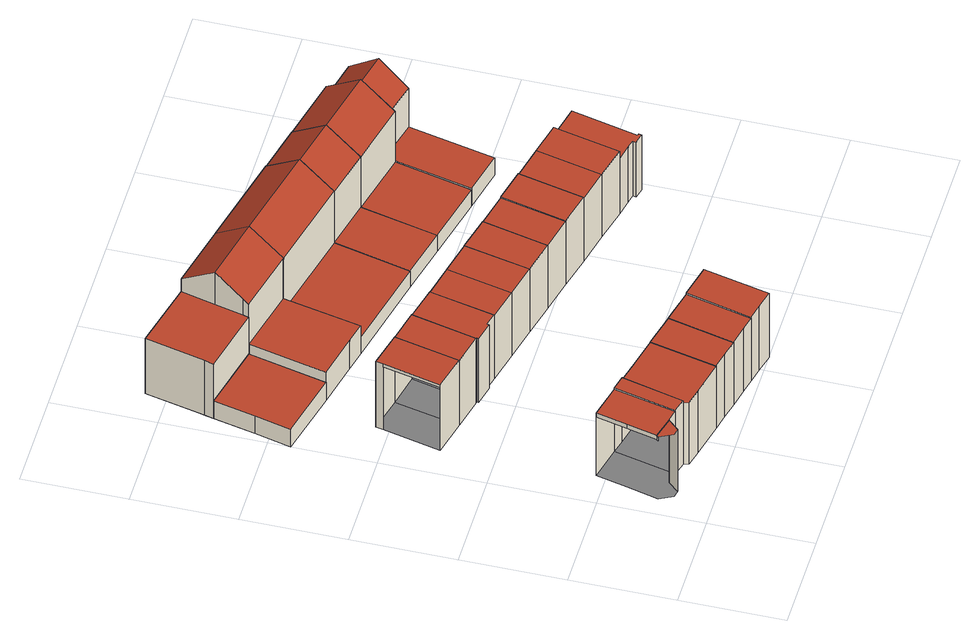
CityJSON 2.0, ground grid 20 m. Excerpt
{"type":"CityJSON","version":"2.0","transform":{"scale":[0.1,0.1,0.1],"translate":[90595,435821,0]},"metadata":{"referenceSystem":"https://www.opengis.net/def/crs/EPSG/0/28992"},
"CityObjects":{
"building1":{"type":"Building","attributes":{"TerrainHeight":1.36,"bron_tex":"UltraCAM-X 10cm juni 2008","voll_tex":"complete","bron_geo":"Lidar 15-30 punten - nov. 2008","status":"1"},"geometry":[{"type":"MultiSurface","lod":"2","boundaries":[[[0,1,2,3,4,5]],[[6,7,8,9,10]],[[11,12,13,14,15,16,17,18]],[[2,1,19,20]],[[1,0,21,19]],[[0,5,12,11]],[[4,3,14,13]],[[3,2,6,10]],[[7,6,22,23]],[[10,9,15,14]]],"semantics":{"surfaces":[{"type":"RoofSurface"},{"type":"GroundSurface"},{"type":"WallSurface"}],"values":[0,0,1,2,2,2,2,2,2,2]}}]},
"building2":{"type":"Building","attributes":{"TerrainHeight":1.08,"bron_tex":"UltraCAM-X 10cm juni 2008","voll_tex":"complete","bron_geo":"Lidar 15-30 punten - nov. 2008","status":"1"},"geometry":[{"type":"MultiSurface","lod":"2","boundaries":[[[24,25,26,27,28,29,30]],[[31,32,33,34]],[[35,36,37,38,39,13,12,40]],[[30,29,40,41]],[[29,28,35,40]],[[27,26,37,36]],[[26,25,38,37]],[[25,24,39,38]],[[32,31,5,4]],[[31,34,41,12]],[[34,33,24,30]],[[33,32,13,39]]],"semantics":{"surfaces":[{"type":"RoofSurface"},{"type":"GroundSurface"},{"type":"WallSurface"}],"values":[0,0,1,2,2,2,2,2,2,2,2,2]}}]},
"building3":{"type":"Building","attributes":{"TerrainHeight":0.56,"bron_tex":"UltraCAM-X 10cm juni 2008","voll_tex":"complete","bron_geo":"Lidar 15-30 punten - nov. 2008","status":"1"},"geometry":[{"type":"MultiSurface","lod":"2","boundaries":[[[42,43,44,45,46]],[[47,48,49,50,51]],[[42,46,52,53]],[[46,45,48,47]],[[45,44,49,48]],[[44,43,54,55]],[[43,42,51,50]]],"semantics":{"surfaces":[{"type":"RoofSurface"},{"type":"GroundSurface"},{"type":"WallSurface"}],"values":[0,1,2,2,2,2,2]}}]},
"building4":{"type":"Building","attributes":{"TerrainHeight":1.03,"bron_tex":"UltraCAM-X 10cm juni 2008","voll_tex":"complete","bron_geo":"Lidar 15-30 punten - nov. 2008","status":"1"},"geometry":[{"type":"MultiSurface","lod":"2","boundaries":[[[56,57,58,59,60]],[[35,61,62,63,36]],[[57,56,28,27]],[[56,60,61,35]],[[59,58,63,62]],[[58,57,36,63]]],"semantics":{"surfaces":[{"type":"RoofSurface"},{"type":"GroundSurface"},{"type":"WallSurface"}],"values":[0,1,2,2,2,2]}}]},
"building5":{"type":"Building","attributes":{"TerrainHeight":0.66,"bron_tex":"UltraCAM-X 10cm juni 2008","voll_tex":"complete","bron_geo":"Lidar 15-30 punten - nov. 2008","status":"1"},"geometry":[{"type":"MultiSurface","lod":"2","boundaries":[[[55,54,64,65]],[[49,66,67,50]],[[55,65,66,49]],[[65,64,68,69]],[[64,54,50,67]]],"semantics":{"surfaces":[{"type":"RoofSurface"},{"type":"GroundSurface"},{"type":"WallSurface"}],"values":[0,1,2,2,2]}}]},
"building6":{"type":"Building","attributes":{"TerrainHeight":0.16,"bron_tex":"UltraCAM-X 10cm juni 2008","voll_tex":"complete","bron_geo":"Lidar 15-30 punten - nov. 2008","status":"1"},"geometry":[{"type":"MultiSurface","lod":"2","boundaries":[[[70,71,72,73,74,75]],[[76,77,78,79,80]],[[81,82,83,84,85,86,87,88]],[[76,80,86,85]],[[80,79,89,86]],[[79,78,90,89]],[[78,77,84,90]],[[77,76,85,84]],[[70,75,91,89]],[[75,74,81,91]],[[74,73,82,81]],[[72,71,90,83]],[[71,70,89,90]]],"semantics":{"surfaces":[{"type":"RoofSurface"},{"type":"GroundSurface"},{"type":"WallSurface"}],"values":[0,0,1,2,2,2,2,2,2,2,2,2,2]}}]},
"building7":{"type":"Building","attributes":{"TerrainHeight":0.89,"bron_tex":"UltraCAM-X 10cm juni 2008","voll_tex":"complete","bron_geo":"Lidar 15-30 punten - nov. 2008","status":"1"},"geometry":[{"type":"MultiSurface","lod":"2","boundaries":[[[92,93,94,95,96]],[[61,97,98,99,62]],[[93,92,60,59]],[[92,96,97,61]],[[95,94,99,98]],[[94,93,62,99]]],"semantics":{"surfaces":[{"type":"RoofSurface"},{"type":"GroundSurface"},{"type":"WallSurface"}],"values":[0,1,2,2,2,2]}}]},
"building8":{"type":"Building","attributes":{"TerrainHeight":0.61,"bron_tex":"UltraCAM-X 10cm juni 2008","voll_tex":"complete","bron_geo":"Lidar 15-30 punten - nov. 2008","status":"1"},"geometry":[{"type":"MultiSurface","lod":"2","boundaries":[[[68,100,101,102,103,104,105,69]],[[66,106,107,108,109,110,111,67]],[[69,105,106,66]],[[105,104,112,113]],[[104,103,108,107]],[[103,102,109,108]],[[102,101,110,109]],[[101,100,111,110]],[[100,68,67,111]]],"semantics":{"surfaces":[{"type":"RoofSurface"},{"type":"GroundSurface"},{"type":"WallSurface"}],"values":[0,1,2,2,2,2,2,2,2]}}]},
"building9":{"type":"Building","attributes":{"TerrainHeight":0.65,"bron_tex":"UltraCAM-X 10cm juni 2008","voll_tex":"complete","bron_geo":"Lidar 15-30 punten - nov. 2008","status":"1"},"geometry":[{"type":"MultiSurface","lod":"2","boundaries":[[[114,115,116,117,118]],[[97,119,120,121,98]],[[115,114,96,95]],[[114,118,119,97]],[[117,116,121,120]],[[116,115,98,121]]],"semantics":{"surfaces":[{"type":"RoofSurface"},{"type":"GroundSurface"},{"type":"WallSurface"}],"values":[0,1,2,2,2,2]}}]},
"building10":{"type":"Building","attributes":{"TerrainHeight":0.77,"bron_tex":"UltraCAM-X 10cm juni 2008","voll_tex":"complete","bron_geo":"Lidar 15-30 punten - nov. 2008","status":"1"},"geometry":[{"type":"MultiSurface","lod":"2","boundaries":[[[113,112,122,123]],[[106,124,125,107]],[[113,123,124,106]],[[122,112,107,125]]],"semantics":{"surfaces":[{"type":"RoofSurface"},{"type":"GroundSurface"},{"type":"WallSurface"}],"values":[0,1,2,2]}}]},
"building11":{"type":"Building","attributes":{"TerrainHeight":0.19,"bron_tex":"UltraCAM-X 10cm juni 2008","voll_tex":"complete","bron_geo":"Lidar 15-30 punten - nov. 2008","status":"1"},"geometry":[{"type":"MultiSurface","lod":"2","boundaries":[[[126,127,128,129,130,131]],[[132,130,129,133]],[[134,135,136,137,138]],[[139,140,141,142,143]],[[82,144,145,146,147,148,84,83]],[[126,131,83,90]],[[131,130,149,72]],[[128,127,143,142]],[[127,126,90,150]],[[130,132,73,149]],[[132,133,144,82]],[[134,138,90,84]],[[138,137,150,90]],[[137,136,139,143]],[[136,135,148,147]],[[135,134,84,148]]],"semantics":{"surfaces":[{"type":"RoofSurface"},{"type":"GroundSurface"},{"type":"WallSurface"}],"values":[0,0,0,0,1,2,2,2,2,2,2,2,2,2,2,2]}}]},
"building12":{"type":"Building","attributes":{"TerrainHeight":0.84,"bron_tex":"UltraCAM-X 10cm juni 2008","voll_tex":"complete","bron_geo":"Lidar 15-30 punten - nov. 2008","status":"1"},"geometry":[{"type":"MultiSurface","lod":"2","boundaries":[[[123,122,151,152]],[[124,153,154,125]],[[123,152,153,124]],[[151,122,125,154]]],"semantics":{"surfaces":[{"type":"RoofSurface"},{"type":"GroundSurface"},{"type":"WallSurface"}],"values":[0,1,2,2]}}]},
"building13":{"type":"Building","attributes":{"TerrainHeight":0.7,"bron_tex":"UltraCAM-X 10cm juni 2008","voll_tex":"complete","bron_geo":"Lidar 15-30 punten - nov. 2008","status":"1"},"geometry":[{"type":"MultiSurface","lod":"2","boundaries":[[[155,156,157,158]],[[153,159,160,154]],[[156,155,152,151]],[[155,158,159,153]],[[158,157,161,162]],[[157,156,154,160]]],"semantics":{"surfaces":[{"type":"RoofSurface"},{"type":"GroundSurface"},{"type":"WallSurface"}],"values":[0,1,2,2,2,2]}}]},
"building14":{"type":"Building","attributes":{"TerrainHeight":0.18,"bron_tex":"UltraCAM-X 10cm juni 2008","voll_tex":"complete","bron_geo":"Lidar 15-30 punten - nov. 2008","status":"1"},"geometry":[{"type":"MultiSurface","lod":"2","boundaries":[[[129,128,163,164]],[[133,129,164,165]],[[142,141,140,139,166,167,168]],[[144,169,170,171,147,146,145]],[[164,163,172,173]],[[163,128,142,168]],[[133,165,169,144]],[[165,164,173,174]],[[168,167,170,175]],[[167,166,171,170]],[[166,139,147,171]]],"semantics":{"surfaces":[{"type":"RoofSurface"},{"type":"GroundSurface"},{"type":"WallSurface"}],"values":[0,0,0,1,2,2,2,2,2,2,2]}}]},
"building15":{"type":"Building","attributes":{"TerrainHeight":0.8,"bron_tex":"UltraCAM-X 10cm juni 2008","voll_tex":"complete","bron_geo":"Lidar 15-30 punten - nov. 2008","status":"1"},"geometry":[{"type":"MultiSurface","lod":"2","boundaries":[[[162,161,176,177]],[[159,178,179,160]],[[162,177,178,159]],[[176,161,160,179]]],"semantics":{"surfaces":[{"type":"RoofSurface"},{"type":"GroundSurface"},{"type":"WallSurface"}],"values":[0,1,2,2]}}]},
"building16":{"type":"Building","attributes":{"TerrainHeight":0.63,"bron_tex":"UltraCAM-X 10cm juni 2008","voll_tex":"complete","bron_geo":"Lidar 15-30 punten - nov. 2008","status":"1"},"geometry":[{"type":"MultiSurface","lod":"2","boundaries":[[[180,181,182,183]],[[178,184,185,179]],[[181,180,177,176]],[[180,183,184,178]],[[183,182,186,187]],[[182,181,179,185]]],"semantics":{"surfaces":[{"type":"RoofSurface"},{"type":"GroundSurface"},{"type":"WallSurface"}],"values":[0,1,2,2,2,2]}}]},
"building17":{"type":"Building","attributes":{"TerrainHeight":0.41,"bron_tex":"UltraCAM-X 10cm juni 2008","voll_tex":"complete","bron_geo":"Lidar 15-30 punten - nov. 2008","status":"1"},"geometry":[{"type":"MultiSurface","lod":"2","boundaries":[[[174,173,188,189]],[[173,172,190,188]],[[191,192,193,194]],[[169,195,196,171,170]],[[174,189,195,169]],[[189,188,197,198]],[[188,190,199,197]],[[190,172,194,193]],[[191,194,175,171]],[[193,192,200,201]],[[192,191,171,196]]],"semantics":{"surfaces":[{"type":"RoofSurface"},{"type":"GroundSurface"},{"type":"WallSurface"}],"values":[0,0,0,1,2,2,2,2,2,2,2]}}]},
"building18":{"type":"Building","attributes":{"TerrainHeight":0.87,"bron_tex":"UltraCAM-X 10cm juni 2008","voll_tex":"complete","bron_geo":"Lidar 15-30 punten - nov. 2008","status":"1"},"geometry":[{"type":"MultiSurface","lod":"2","boundaries":[[[187,186,202,203]],[[184,204,205,185]],[[187,203,204,184]],[[202,186,185,205]]],"semantics":{"surfaces":[{"type":"RoofSurface"},{"type":"GroundSurface"},{"type":"WallSurface"}],"values":[0,1,2,2]}}]},
"building19":{"type":"Building","attributes":{"TerrainHeight":0.8,"bron_tex":"UltraCAM-X 10cm juni 2008","voll_tex":"complete","bron_geo":"Lidar 15-30 punten - nov. 2008","status":"1"},"geometry":[{"type":"MultiSurface","lod":"2","boundaries":[[[206,207,208,209]],[[204,210,211,205]],[[207,206,203,202]],[[206,209,210,204]],[[209,208,212,213]],[[208,207,205,211]]],"semantics":{"surfaces":[{"type":"RoofSurface"},{"type":"GroundSurface"},{"type":"WallSurface"}],"values":[0,1,2,2,2,2]}}]},
"building20":{"type":"Building","attributes":{"TerrainHeight":0.48,"bron_tex":"UltraCAM-X 10cm juni 2008","voll_tex":"complete","bron_geo":"Lidar 15-30 punten - nov. 2008","status":"1"},"geometry":[{"type":"MultiSurface","lod":"2","boundaries":[[[197,199,214,215,216]],[[198,197,216,217]],[[201,200,218,219]],[[195,220,221,196]],[[216,215,222,223]],[[215,214,224,222]],[[214,199,201,219]],[[198,217,220,195]],[[217,216,223,220]],[[219,218,221,224]],[[218,200,196,221]]],"semantics":{"surfaces":[{"type":"RoofSurface"},{"type":"GroundSurface"},{"type":"WallSurface"}],"values":[0,0,0,1,2,2,2,2,2,2,2]}}]},
"building21":{"type":"Building","attributes":{"TerrainHeight":0.71,"bron_tex":"UltraCAM-X 10cm juni 2008","voll_tex":"complete","bron_geo":"Lidar 15-30 punten - nov. 2008","status":"1"},"geometry":[{"type":"MultiSurface","lod":"2","boundaries":[[[225,226,227,213,212,228,229,230,231]],[[210,232,233,234,235,236,237,238,211]],[[213,227,232,210]],[[225,231,235,234]],[[231,230,236,235]],[[230,229,237,236]],[[229,228,238,237]],[[228,212,211,238]]],"semantics":{"surfaces":[{"type":"RoofSurface"},{"type":"GroundSurface"},{"type":"WallSurface"}],"values":[0,1,2,2,2,2,2,2]}}]},
"building22":{"type":"Building","attributes":{"TerrainHeight":0.46,"bron_tex":"UltraCAM-X 10cm juni 2008","voll_tex":"complete","bron_geo":"Lidar 15-30 punten - nov. 2008","status":"1"},"geometry":[{"type":"MultiSurface","lod":"2","boundaries":[[[239,240,241,242,243]],[[244,245,246,247]],[[247,246,248,249]],[[220,250,251,221]],[[244,247,252,253]],[[245,244,243,242]],[[247,249,220,252]],[[249,248,250,220]],[[240,239,222,221]],[[239,243,253,222]],[[241,240,221,251]]],"semantics":{"surfaces":[{"type":"RoofSurface"},{"type":"GroundSurface"},{"type":"WallSurface"}],"values":[0,0,0,1,2,2,2,2,2,2,2]}}]}
},
"vertices":[
[69,219,154],[55,159,154],[41,101,154],[85,90,154],[108,85,154],[135,204,154],[41,101,153],[40,98,153],[53,73,153],[66,70,153],[85,90,153],[69,219,0],[135,204,0],[108,85,0],[85,90,0],[66,70,0],[53,73,0],[40,98,0],[55,159,0],[55,159,144],[41,101,144],[69,219,144],[41,101,143],[40,98,143],
[135,78,152],[139,68,152],[171,60,152],[238,45,152],[267,173,152],[201,188,152],[164,197,152],[135,204,157],[108,85,157],[135,78,157],[164,197,157],[267,173,0],[238,45,0],[171,60,0],[139,68,0],[135,78,0],[201,188,0],[164,197,0],
[60,501,162],[129,485,161],[157,610,161],[88,626,162],[85,612,162],[85,612,0],[88,626,0],[157,610,0],[129,485,0],[60,501,0],[85,612,155],[60,501,155],[129,485,160],[157,610,160],
[267,173,153],[238,45,153],[270,38,153],[303,30,153],[333,157,153],[333,157,0],[303,30,0],[270,38,0],
[192,470,159],[221,596,159],[221,596,0],[192,470,0],[192,470,157],[221,596,157],
[36,908,134],[166,878,134],[169,889,134],[198,1010,135],[67,1041,135],[41,926,134],[1,758,44],[131,728,44],[166,878,44],[36,908,44],[18,828,44],[67,1041,0],[198,1010,0],[169,889,0],[131,728,0],[1,758,0],[18,828,0],[39,920,0],[43,937,0],[36,908,0],[166,878,0],[41,926,0],
[333,157,154],[303,30,154],[341,22,154],[369,15,154],[399,142,154],[399,142,0],[369,15,0],[341,22,0],
[195,470,157],[194,466,157],[233,457,157],[234,461,157],[259,455,157],[287,580,157],[287,580,0],[259,455,0],[234,461,0],[233,457,0],[194,466,0],[195,470,0],[259,455,155],[287,580,155],
[399,142,157],[369,15,157],[399,9,157],[435,0,157],[464,127,157],[464,127,0],[435,0,0],[399,9,0],
[323,440,155],[351,566,155],[351,566,0],[323,440,0],
[166,878,166],[292,849,166],[294,848,166],[309,915,214],[182,944,214],[169,889,174],[198,1010,166],[324,981,166],[131,728,69],[220,708,69],[260,699,69],[292,849,69],[166,878,69],[260,699,39],[284,807,39],[290,834,39],[294,848,39],[292,849,39],[324,981,0],[290,834,0],[284,807,0],[260,699,0],[220,708,0],[182,944,134],[292,849,0],
[389,425,155],[417,551,155],[417,551,0],[389,425,0],
[417,551,156],[389,425,156],[454,409,156],[483,535,156],[483,535,0],[454,409,0],[454,409,155],[483,535,155],
[480,805,166],[495,872,214],[511,938,166],[445,657,39],[477,792,39],[480,805,39],[511,938,0],[477,792,0],[445,657,0],[480,805,164],[495,872,212],[511,938,164],[480,805,0],
[521,394,155],[550,520,155],[550,520,0],[521,394,0],
[550,520,157],[521,394,157],[586,378,157],[615,505,157],[615,505,0],[586,378,0],[586,378,154],[615,505,154],
[593,849,212],[608,916,164],[578,783,164],[445,657,40],[544,634,40],[578,783,40],[480,805,40],[608,916,0],[544,634,0],[593,849,211],[608,916,163],[578,783,163],[544,634,39],[578,783,39],
[653,363,154],[682,490,154],[682,490,0],[653,363,0],
[682,490,155],[653,363,155],[717,347,155],[746,475,155],[746,475,0],[717,347,0],[717,347,135],[746,475,135],
[705,753,163],[708,766,172],[721,820,211],[736,887,163],[671,605,39],[705,753,39],[736,887,0],[671,605,0],[708,766,0],[721,820,0],[705,753,0],
[788,331,135],[784,332,135],[813,460,135],[751,340,135],[767,336,135],[766,330,135],[786,325,135],[813,460,0],[784,332,0],[788,331,0],[786,325,0],[766,330,0],[767,336,0],[751,340,0],
[708,766,42],[671,605,42],[756,585,42],[794,752,42],[710,773,42],[710,773,138],[794,752,137],[807,810,184],[723,829,184],[820,868,137],[736,887,137],[820,868,0],[756,585,0],[723,829,0],[710,773,0]
]}
